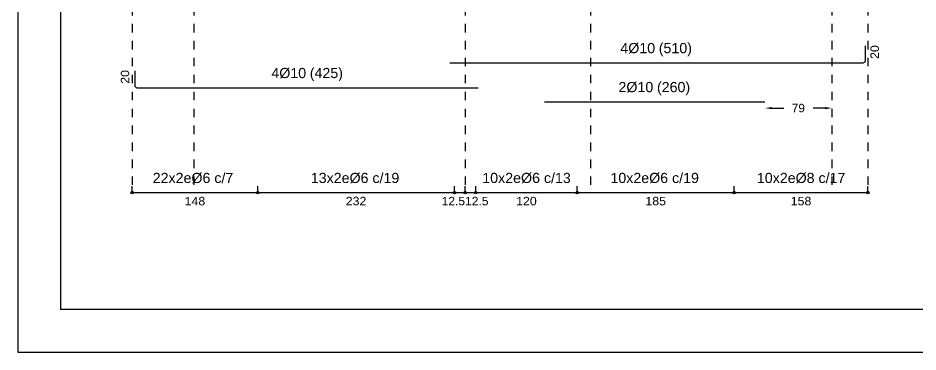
# Model space of a CAD drawing. Extents: x 2455 to 9764, y -806 to 181.
# Drawn here: x 4886.82 to 4897.43, y -500.15 to -496.21 of the extents above; entities that cross this region are included whole.
import ezdxf
from ezdxf.enums import TextEntityAlignment as Align

# ---------------------------------------------------------------- set-up
doc = ezdxf.new("R2010")
doc.units = 0
doc.header["$LTSCALE"] = 0.2
doc.header["$MEASUREMENT"] = 0
doc.linetypes.add('CYPE_RAYAPUNTO', pattern=[0.4125, 0.2025, -0.105, 0, -0.105])
doc.layers.add('01_cartela', color=6, linetype='CONTINUOUS', plot=False)
for name, color, linetype in [('01_cotas', 4, 'CONTINUOUS'), ('01_parcela', 7, 'CONTINUOUS'), ('ALZ_COT_COT_LIN_APOYOS', 120, 'CYPE_RAYAPUNTO'), ('ARM_LONGITUDINAL_Ø10', 4, 'CONTINUOUS'), ('UNI_CORTANTES', 3, 'CONTINUOUS')]:
    doc.layers.add(name, color=color, linetype=linetype)
doc.layers.add('VIG_CARAS', color=5, linetype='CONTINUOUS', lineweight=9)
doc.styles.add('CYPETXT_0.15', font='arial.ttf', dxfattribs={"height": 0.1})
doc.styles.add('Estilo1', font='swissel.ttf')
doc.styles.add('NIEVES2', font='sanss___.ttf')
doc.styles.add('ROMANS', font='romans')
doc.dimstyles.new('DECIMAL-50', dxfattribs={"dimtxt": 0.08, "dimasz": 0.15, "dimexe": 0.05, "dimexo": 0.05, "dimgap": 0.09, "dimtad": 0, "dimzin": 0, "dimdsep": 46, "dimtxsty": 'ROMANS', "dimblk": 'DOTSMALL', "dimcen": 0.09, "dimclrt": 7, "dimadec": 0, "dimazin": 0, "dimtfac": 1.38, "dimtix": 1, "dimtofl": 0, "dimtmove": 2, "dimatfit": 3, "dimldrblk": 'OBLIQUE', "dimfxl": 1, "dimtolj": 1, "dimtzin": 0, "dimarcsym": 0})

# ---------------------------------------------------------------- blocks, each defined once
blk = doc.blocks.new('*D619')
at = {"layer": '01_cotas', "color": 0, "lineweight": -2, "transparency": 16777216}
for p, q in [((4895.707, -497.27), (4895.849, -497.27)), ((4896.336, -497.27), (4896.194, -497.27))]:
    blk.add_line(p, q, dxfattribs=at)
at = {"layer": '01_cotas', "color": 0, "transparency": 16777216}
for points in [[(4895.707, -497.257), (4895.707, -497.283), (4895.627, -497.27)], [(4896.336, -497.257), (4896.336, -497.283), (4896.416, -497.27)]]:
    blk.add_solid(points, dxfattribs=at)
at = {"layer": '01_cotas', "color": 5, "transparency": 16777216, "insert": (4896.021, -497.27), "char_height": 0.1, "attachment_point": 5, "style": 'Estilo1'}
blk.add_mtext('\\A1;79', dxfattribs=at)

msp = doc.modelspace()

# ---------------------------------------------------------------- linework, layer by layer
at = {"layer": '01_cartela', "color": 3}
msp.add_lwpolyline([(4886.819, -478.613), (4886.819, -500.148), (4917.457, -500.148), (4917.457, -478.613)], close=True, dxfattribs=at)
at = {"layer": '01_parcela', "color": 7, "ltscale": 2.5}
for p in [(4887.318, -489.38), (4910.183, -499.648)]:
    msp.add_line(p, (4887.32, -499.648), dxfattribs=at)
at = {"layer": 'ALZ_COT_COT_LIN_APOYOS'}
for p, q in [((4888.166, -492.077), (4888.166, -498.267)), ((4888.891, -492.077), (4888.891, -498.267)), ((4892.091, -492.077), (4892.091, -498.267)), ((4892.091, -492.077), (4892.091, -498.267)), ((4893.571, -492.077), (4893.571, -498.267)), ((4896.416, -492.077), (4896.416, -498.267)), ((4896.416, -492.077), (4896.416, -498.267)), ((4896.841, -492.077), (4896.841, -498.267))]:
    msp.add_line(p, q, dxfattribs=at)
at = {"layer": 'ARM_LONGITUDINAL_Ø10'}
for points in [[(4891.911, -496.735), (4896.786, -496.735), (4896.795, -496.733), (4896.804, -496.728), (4896.809, -496.72), (4896.811, -496.71), (4896.811, -496.535)], [(4888.196, -496.829), (4888.196, -497.004), (4888.198, -497.013), (4888.203, -497.021), (4888.211, -497.027), (4888.221, -497.029), (4892.246, -497.029)], [(4893.027, -497.195), (4895.627, -497.195)]]:
    msp.add_lwpolyline(points, dxfattribs=at)
at = {"layer": 'UNI_CORTANTES', "color": 2}
for p, q in [((4888.166, -498.267), (4888.166, -498.192)), ((4889.646, -498.267), (4889.646, -498.192)), ((4891.966, -498.267), (4891.966, -498.192)), ((4892.091, -498.267), (4892.091, -498.192)), ((4892.216, -498.267), (4892.216, -498.192)), ((4893.414, -498.267), (4893.414, -498.192)), ((4895.264, -498.267), (4895.264, -498.192))]:
    msp.add_line(p, q, dxfattribs=at)
for points in [[(4888.166, -498.267), (4889.646, -498.267), (4889.646, -498.192)], [(4889.646, -498.267), (4891.966, -498.267), (4891.966, -498.192)], [(4891.966, -498.267), (4892.091, -498.267), (4892.091, -498.192)], [(4892.091, -498.267), (4892.216, -498.267), (4892.216, -498.192)], [(4892.216, -498.267), (4893.414, -498.267), (4893.414, -498.192)], [(4893.414, -498.267), (4895.264, -498.267), (4895.264, -498.192)], [(4895.264, -498.267), (4896.841, -498.267), (4896.841, -498.192)]]:
    msp.add_lwpolyline(points, dxfattribs=at)
for centre in [(4888.166, -498.267), (4889.646, -498.267), (4889.646, -498.267), (4891.966, -498.267), (4891.966, -498.267), (4892.091, -498.267), (4892.091, -498.267), (4892.216, -498.267), (4892.216, -498.267), (4893.414, -498.267), (4893.414, -498.267), (4895.264, -498.267), (4895.264, -498.267), (4896.841, -498.267)]:
    msp.add_circle(centre, 0.015, dxfattribs=at)

# ---------------------------------------------------------------- texts
at = {"layer": 'UNI_CORTANTES', "color": 4, "style": 'CYPETXT_0.15', "width": 1.042546}
for p, p2 in [((4896.971, -496.69), (4896.971, -496.528)), ((4888.131, -496.983), (4888.131, -496.821))]:
    msp.add_text('20', height=0.1, rotation=90, dxfattribs=at).set_placement(p, p2, align=Align.FIT)
at = {"layer": 'UNI_CORTANTES', "color": 2, "style": 'CYPETXT_0.15'}
for s, width, p, p2 in [('148', 1.042546, (4888.784, -498.417), (4889.027, -498.417)), ('232', 1.042546, (4890.684, -498.417), (4890.927, -498.417)), ('12.5', 1.015093, (4891.815, -498.417), (4892.091, -498.417)), ('12.5', 1.015093, (4892.091, -498.417), (4892.367, -498.417)), ('120', 1.042546, (4892.693, -498.417), (4892.936, -498.417)), ('185', 1.042546, (4894.217, -498.417), (4894.46, -498.417)), ('158', 1.042546, (4895.931, -498.417), (4896.174, -498.417))]:
    msp.add_text(s, height=0.1, dxfattribs=dict(at, width=width)).set_placement(p, p2, align=Align.FIT)
at = {"layer": 'VIG_CARAS', "color": 5, "style": 'NIEVES2'}
for s, p in [('4%%c10', (4893.922, -496.658)), ('(510)', (4894.375, -496.658)), ('4%%c10', (4889.807, -496.952)), ('(425)', (4890.26, -496.952)), ('2%%c10', (4893.9, -497.118)), ('(260)', (4894.354, -497.118))]:
    msp.add_text(s, height=0.12, dxfattribs=at).set_placement(p, align=Align.BOTTOM_LEFT)
at = {"layer": 'VIG_CARAS', "color": 4, "style": 'NIEVES2'}
for s, p in [('22x2e%%c6 c/7', (4888.408, -498.19)), ('13x2e%%c6 c/19', (4890.272, -498.19)), ('10x2e%%C6 c/13', (4892.294, -498.19)), ('10x2e%%c6 c/19', (4893.805, -498.19)), ('10x2e%%c8 c/17', (4895.532, -498.19))]:
    msp.add_text(s, height=0.12, dxfattribs=at).set_placement(p, align=Align.BOTTOM_LEFT)

# ---------------------------------------------------------------- dimensions: what is measured, and where the dimension line sits
at = {"layer": '01_cotas', "color": 2}
dim = msp.add_aligned_dim(p1=(4895.627, -497.27), p2=(4896.416, -497.27), distance=0, text='79', dimstyle='DECIMAL-50', override={"dimtxt": 0.1, "dimasz": 0.08, "dimtxsty": 'Estilo1', "dimsah": 1, "dimclrt": 5, "dimfxl": 0.09, "dimarcsym": 2}, dxfattribs=at)
dim.commit()
dim.dimension.update_dxf_attribs({"geometry": '*D619', "text_midpoint": (4896.021, -497.27)})

doc.saveas('drawing.dxf')
